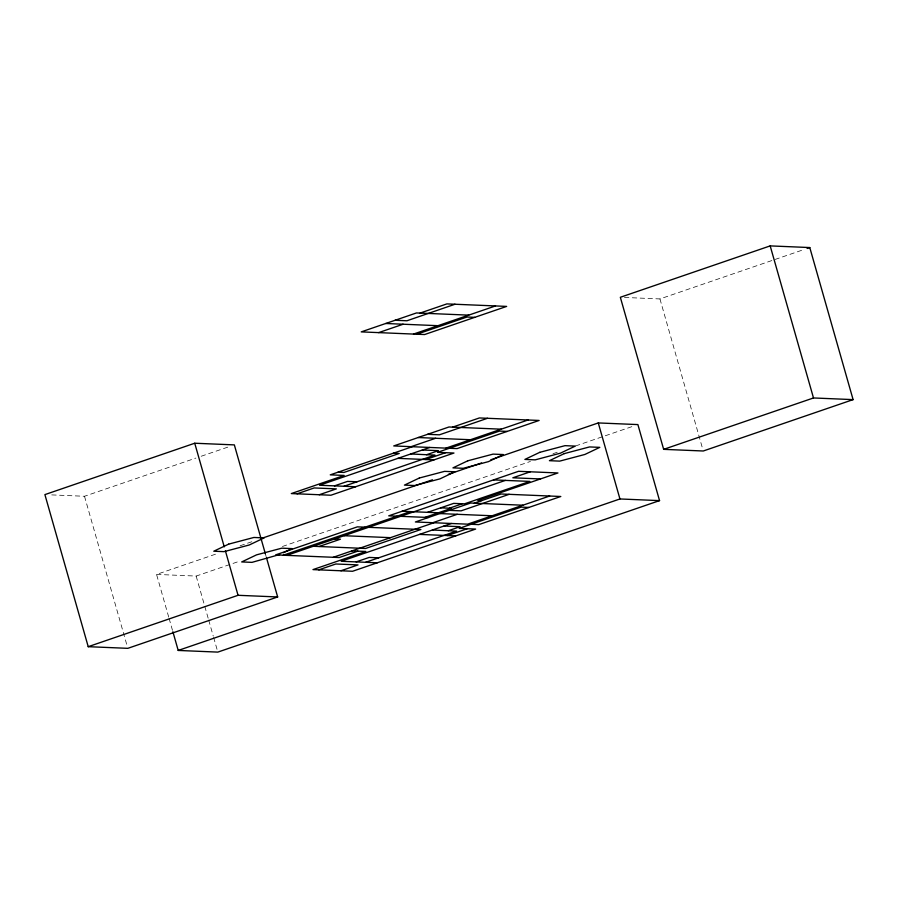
<?xml version="1.0" encoding="UTF-8"?>
<svg xmlns="http://www.w3.org/2000/svg" width="898" height="898" viewBox="0 0 898 898"><rect width="100%" height="100%" fill="white"/><g stroke="black" fill="none" stroke-linecap="round" stroke-linejoin="round"><path stroke-width="0.67" stroke-dasharray="4.49 3.37" d="M51.725 494.899L84.502 496.268L195.887 458.07M201.186 456.251L229.035 446.71M624.436 297.451L659.951 298.933L804.473 249.375M168.712 617.094L156.555 574.417L217.574 553.482M240.125 545.76L254.718 540.753M156.555 574.417L196.157 576.067L239.934 561.059M282.387 546.5L530.437 461.437M552.988 453.703L558.298 451.885M575.539 445.969L632.585 426.415M659.951 298.933L702.876 449.662M265.393 553.886L266.156 556.58M196.157 576.067L208.314 618.756M208.695 620.091L213.253 636.098M213.634 637.434L217.058 649.434M169.093 618.43L172.517 630.441M84.502 496.268L127.437 646.987"/><path stroke-width="1.35" d="M279.66 554.515L251.979 562.361L241.685 561.935L256.592 554.841L281.792 548.173L292.075 548.611L283.386 552.741M455.005 304.242L406.94 320.766L395.109 320.272M487.491 418.288L439.425 434.812L427.605 434.318M509.144 494.327L461.078 510.85L449.258 510.356M420.084 313.088L446.878 303.906L506.652 306.409L424.608 334.539L361.232 331.89L416.492 312.942L468.734 315.131M378.642 332.619L403.135 324.223M413.484 334.078L495.528 305.937M416.93 334.202L466.982 317.028L474.716 317.353M265.393 553.886L234.344 444.892L194.731 443.23L44.9 494.607L88.217 646.683L127.819 648.334L277.662 596.957L266.538 557.927M770.181 245.895L620.338 297.283L663.656 449.348L703.269 450.998L853.1 399.621L809.783 247.556L770.181 245.895L813.498 397.96L853.1 399.621M807.134 248.465L809.783 247.556M452.581 427.145L479.375 417.952L539.137 420.455L457.093 448.596L393.728 445.936L448.978 426.988L501.23 429.177M411.138 446.665L435.631 438.269M412.305 446.721L330.251 474.851L344.192 475.435L291.311 493.574L330.913 495.225L453.973 453.03L437.483 452.345L499.479 431.085L507.213 431.41M429.727 447.451L319.508 485.246L355.63 486.75M297.081 493.81L314.177 487.951L336.346 488.882L319.261 494.742M334.471 485.874L347.526 481.395L357.022 481.788M410.723 453.961L426.584 454.725L438.437 450.65L422.341 449.977M445.969 448.124L528.024 419.995M343.968 486.267L434.935 455.073L426.584 454.725M425.708 459.529L445.677 452.682M261.352 538.474L432.466 479.79M448.394 474.335L481.553 462.964M490.836 459.776L598.281 422.936L637.894 424.586L659.547 500.624L217.821 652.105L178.208 650.444L172.899 631.765M365.037 527.182L357.382 526.857L275.686 554.874L283.341 555.189L410.42 511.613M530.325 471.798L512.825 477.792L540.461 478.948M283.341 555.189L286.743 555.368L505.394 480.396M319.071 546.512L340.454 539.182L334.64 538.946M427.594 512.331L453.703 503.385L464.502 503.834L529.842 481.418L493.485 479.902M449.382 508.201L462.391 503.744M425.08 517.349L451.492 508.29L440.694 507.841M474.234 503.172L501.028 493.99L560.801 496.493L478.746 524.623L471.08 524.275M432.791 522.703L457.284 514.307M286.743 555.368L333.27 557.288L433.97 522.748M357.831 551.136L339.186 557.535L333.27 557.288M88.217 646.683L238.049 595.295L277.662 596.957M663.656 449.348L813.498 397.96M451.38 523.478L341.173 561.272L377.283 562.788M318.745 569.848L335.841 563.989L358.01 564.909L340.914 570.769M356.124 561.901L369.19 557.422L378.675 557.826M432.376 530L448.248 530.752L460.102 526.688L443.994 526.015M549.677 496.022L467.634 524.163L415.381 521.974L470.631 503.026L522.883 505.215M365.621 562.294L456.588 531.1L448.248 530.752M447.372 535.556L467.33 528.72M178.208 650.444L619.946 498.962L659.547 500.624M385.725 323.493L437.977 325.682M418.21 437.539L470.462 439.728M393.302 453.232L399.228 453.479L343.968 472.438L338.041 472.18M397.893 458.362L434.015 459.877M481.766 500.59L477.826 500.422L557.95 472.954L518.561 471.304L388.722 515.834L397.107 516.182M528.866 507.437L521.132 507.112L459.147 528.372L475.637 529.068L352.577 571.263L312.975 569.601L365.845 551.473L351.915 550.889M402.035 511.265L438.392 512.78M439.874 513.577L492.126 515.766M400.631 516.328L428.447 517.495M368.517 527.328L420.881 529.517L365.621 548.465L313.256 546.276M419.546 534.4L455.668 535.904M344.046 535.713L390.484 537.655M598.281 422.936L619.946 498.962M194.731 443.23L224.253 546.848M225.409 550.889L238.049 595.295M228.687 544.121L213.78 551.215L224.062 551.641L249.262 544.985L264.169 537.891L253.876 537.464L228.687 544.121M419.344 478.017L404.426 485.111L414.719 485.537L439.919 478.881L454.826 471.787L444.532 471.36L419.344 478.017M467.858 460.775L452.951 467.869L463.233 468.296L488.433 461.639L503.34 454.545L493.058 454.119L467.858 460.775M539.799 452.323L524.892 459.417L535.186 459.855L560.386 453.187L575.292 446.093L564.999 445.666L539.799 452.323M564.314 453.602L549.408 460.685L559.69 461.123L584.89 454.455L599.797 447.361L589.515 446.935L564.314 453.602"/></g></svg>
